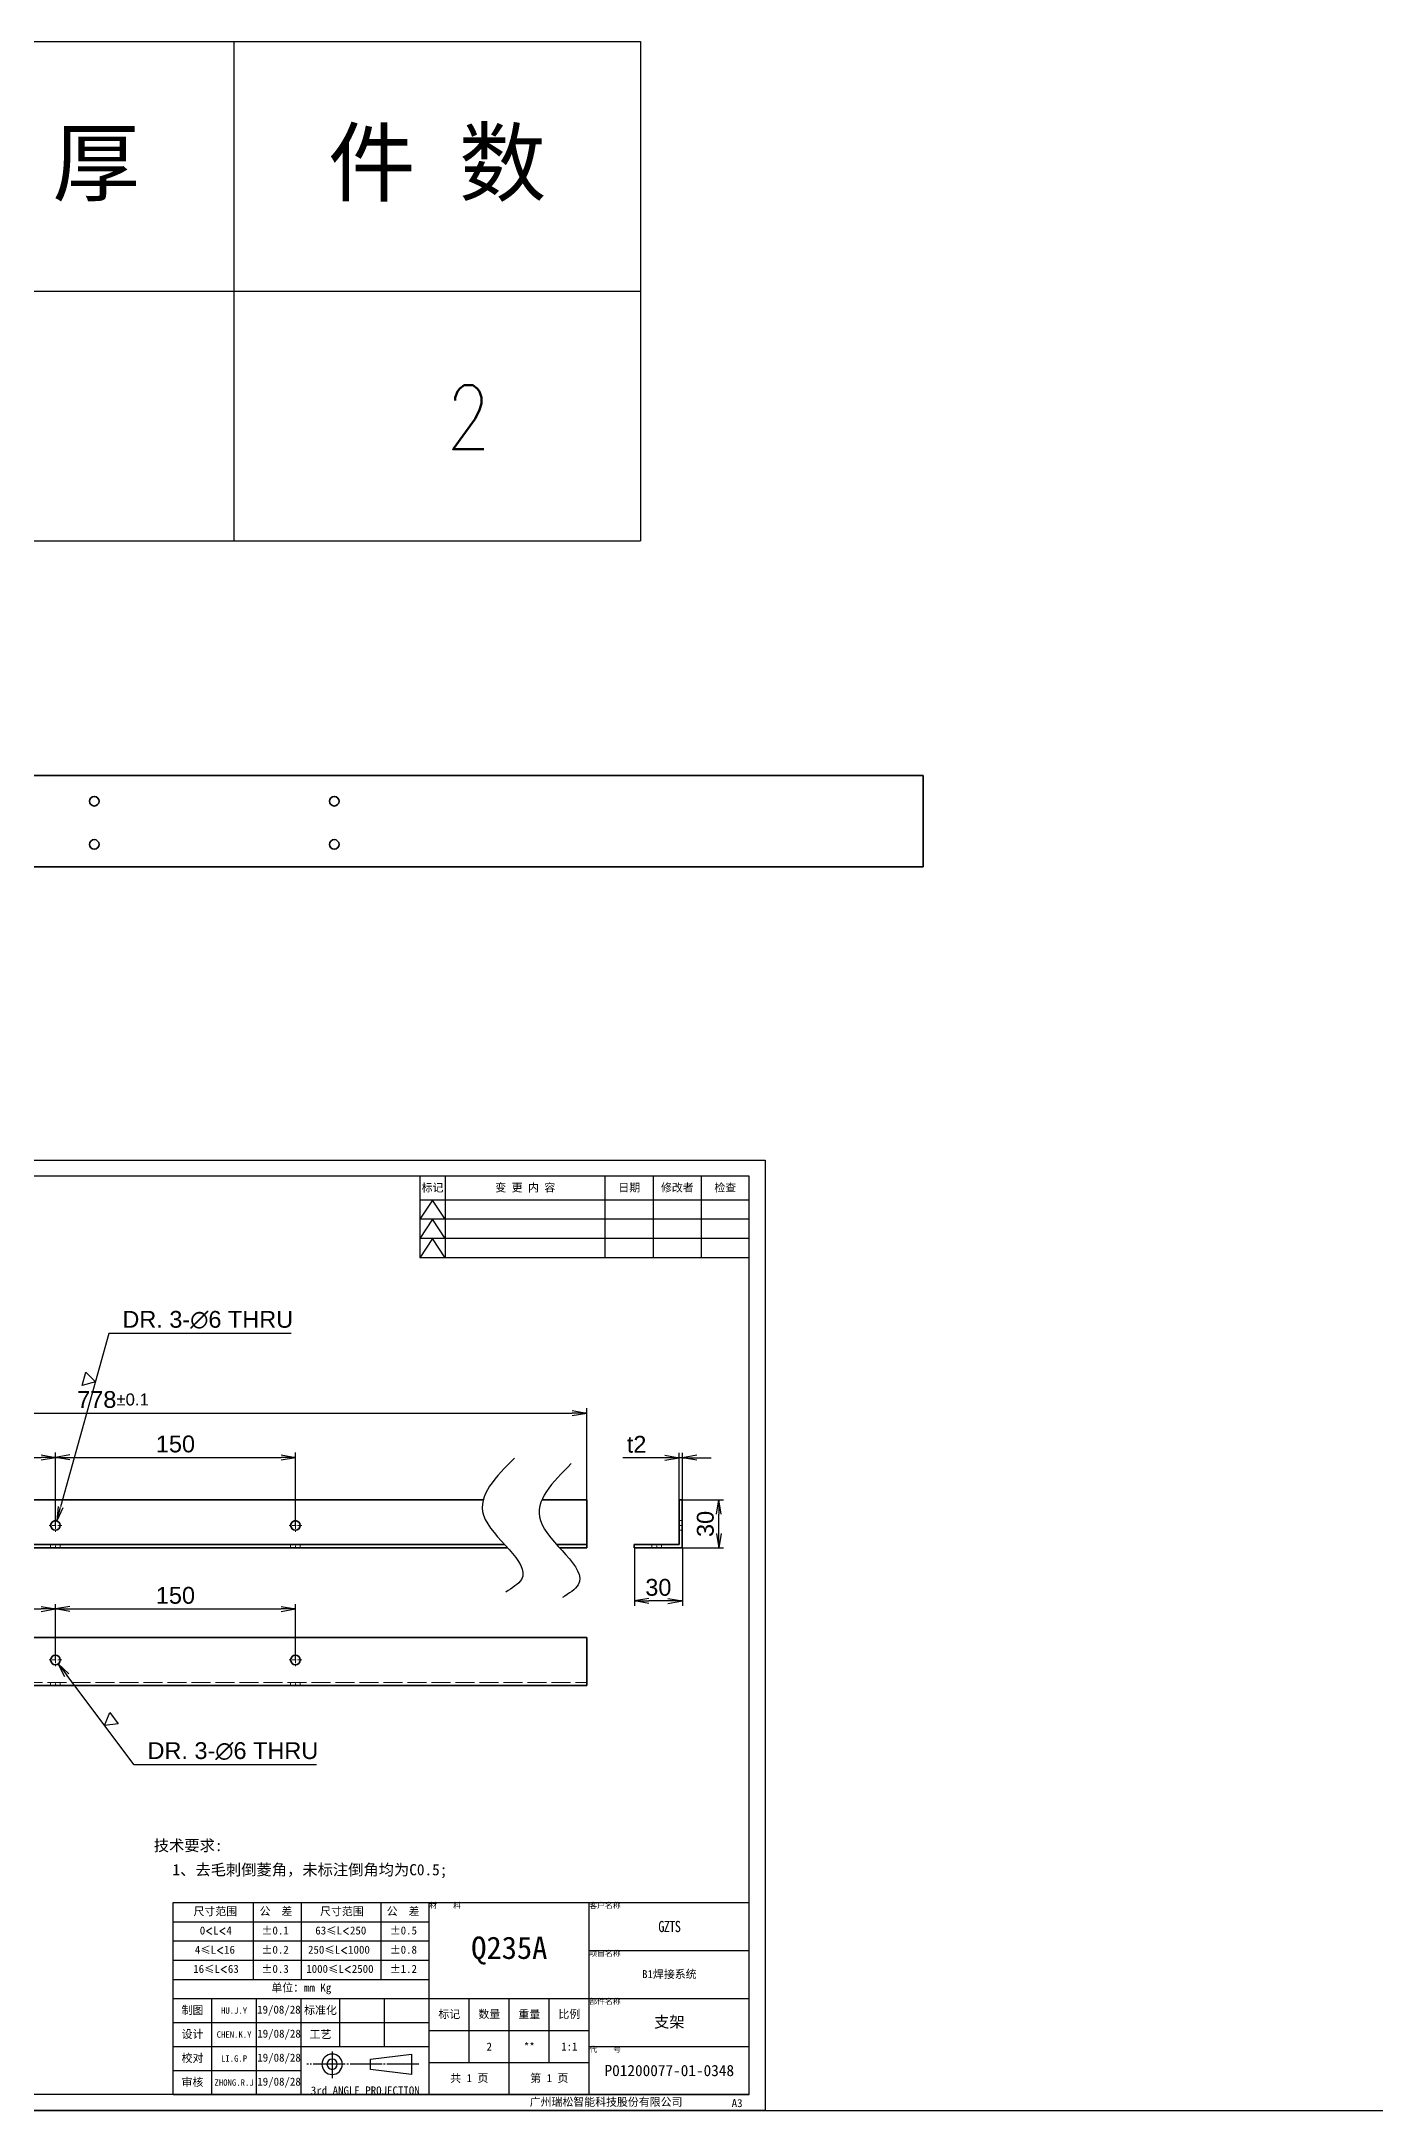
# Model space of a CAD drawing. Header units: millimetres. Extents: x -1727 to 307751, y -105919 to 6637.
# Drawn here: x 14597 to 15431, y -21091 to -19798 of the extents above; entities that cross this region are included whole.
import ezdxf
from ezdxf.enums import TextEntityAlignment as Align

# ---------------------------------------------------------------- set-up
doc = ezdxf.new("R2010")
doc.units = ezdxf.units.MM
for name, pattern in [('CENTER-HOKUTO', [23, 20, -1, 1, -1]), ('DASHDOT', [18.5, 12, -3, 0.5, -3]), ('DASHED', [15, 12, -3]), ('HIDDEN-HOKUTO', [3.8, 2.5, -1.3])]:
    doc.linetypes.add(name, pattern=pattern)
doc.layers.add('A3', color=7, linetype='Continuous', plot=False)
for name, color, linetype in [('AM_7', 2, 'CENTER-HOKUTO'), ('AM_HID', 1, 'HIDDEN-HOKUTO'), ('AM_VIS', 7, 'Continuous'), ('TITLE_FRAME', 7, 'Continuous'), ('WORD_DIM', 253, 'Continuous')]:
    doc.layers.add(name, color=color, linetype=linetype)
doc.layers.add('SOLID LINE', color=7, linetype='Continuous', lineweight=30)
doc.styles.add('DIM', font='txt.shx', dxfattribs={"width": 0.8, "bigfont": 'bigfont.shx'})
doc.styles.get("Standard").update_dxf_attribs({"font": 'arial.ttf'})
doc.dimstyles.new('RS-1-3', dxfattribs={"dimscale": 3, "dimtxt": 3.5, "dimasz": 3, "dimexe": 1, "dimexo": 0, "dimgap": 1, "dimtad": 3, "dimdsep": 46, "dimtxsty": 'Standard', "dimblk1": 'OPEN', "dimblk2": 'OPEN', "dimsah": 1, "dimcen": 0, "dimclrd": 256, "dimclre": 256, "dimclrt": 3, "dimadec": 0, "dimazin": 0, "dimtfac": 1, "dimtmove": 0, "dimatfit": 3, "dimfxl": 0, "dimtolj": 1, "dimtzin": 0, "dimarcsym": 0})

# ---------------------------------------------------------------- blocks, each defined once
blk = doc.blocks.new('_OPEN')
at = {"color": 0}
for p, q in [((-1, 0.17), (0, 0)), ((-1, -0.17), (0, 0)), ((0, 0), (-1, 0))]:
    blk.add_line(p, q, dxfattribs=at)
blk = doc.blocks.new('*D708')
at = {"layer": 'DEFPOINTS', "color": 0, "linetype": 'Continuous', "ltscale": 5, "transparency": 16777216}
for p in [(14605.5, -20682.4), (14455.5, -20725), (14605.5, -20725)]:
    blk.add_point(p, dxfattribs=at)
at = {"layer": 'WORD_DIM', "linetype": 'Continuous', "lineweight": -2, "ltscale": 5, "transparency": 16777216}
for p, q in [((14455.5, -20725), (14455.5, -20679.4)), ((14464.5, -20682.4), (14596.5, -20682.4)), ((14605.5, -20725), (14605.5, -20679.4))]:
    blk.add_line(p, q, dxfattribs=at)
at = {"layer": 'WORD_DIM', "linetype": 'Continuous', "lineweight": -2, "ltscale": 5, "transparency": 16777216, "xscale": 9, "yscale": 9, "zscale": 9, "rotation": 180}
blk.add_blockref('_OPEN', (14455.5, -20682.4), dxfattribs=at)
at = {"layer": 'WORD_DIM', "linetype": 'Continuous', "lineweight": -2, "ltscale": 5, "transparency": 16777216, "xscale": 9, "yscale": 9, "zscale": 9}
blk.add_blockref('_OPEN', (14605.5, -20682.4), dxfattribs=at)
at = {"layer": 'WORD_DIM', "color": 3, "linetype": 'Continuous', "ltscale": 5, "transparency": 16777216, "insert": (14530.5, -20674.1), "char_height": 10.5, "attachment_point": 5}
blk.add_mtext('\\A1;150', dxfattribs=at)
blk = doc.blocks.new('*D709')
at = {"layer": 'DEFPOINTS', "color": 0, "linetype": 'Continuous', "ltscale": 5, "transparency": 16777216}
for p in [(14755.5, -20682.4), (14605.5, -20725), (14755.5, -20725)]:
    blk.add_point(p, dxfattribs=at)
at = {"layer": 'WORD_DIM', "linetype": 'Continuous', "lineweight": -2, "ltscale": 5, "transparency": 16777216}
for p, q in [((14605.5, -20725), (14605.5, -20679.4)), ((14614.5, -20682.4), (14746.5, -20682.4)), ((14755.5, -20725), (14755.5, -20679.4))]:
    blk.add_line(p, q, dxfattribs=at)
at = {"layer": 'WORD_DIM', "linetype": 'Continuous', "lineweight": -2, "ltscale": 5, "transparency": 16777216, "xscale": 9, "yscale": 9, "zscale": 9, "rotation": 180}
blk.add_blockref('_OPEN', (14605.5, -20682.4), dxfattribs=at)
at = {"layer": 'WORD_DIM', "linetype": 'Continuous', "lineweight": -2, "ltscale": 5, "transparency": 16777216, "xscale": 9, "yscale": 9, "zscale": 9}
blk.add_blockref('_OPEN', (14755.5, -20682.4), dxfattribs=at)
at = {"layer": 'WORD_DIM', "color": 3, "linetype": 'Continuous', "ltscale": 5, "transparency": 16777216, "insert": (14680.5, -20674.1), "char_height": 10.5, "attachment_point": 5}
blk.add_mtext('\\A1;150', dxfattribs=at)
blk = doc.blocks.new('*D711')
at = {"layer": 'DEFPOINTS', "color": 0, "linetype": 'Continuous', "ltscale": 5, "transparency": 16777216}
for p in [(14937.5, -20654.7), (14345.5, -20709), (14937.5, -20709)]:
    blk.add_point(p, dxfattribs=at)
at = {"layer": 'WORD_DIM', "linetype": 'Continuous', "lineweight": -2, "ltscale": 5, "transparency": 16777216}
for p, q in [((14345.5, -20709), (14345.5, -20651.7)), ((14354.5, -20654.7), (14928.5, -20654.7)), ((14937.5, -20709), (14937.5, -20651.7))]:
    blk.add_line(p, q, dxfattribs=at)
at = {"layer": 'WORD_DIM', "linetype": 'Continuous', "lineweight": -2, "ltscale": 5, "transparency": 16777216, "xscale": 9, "yscale": 9, "zscale": 9, "rotation": 180}
blk.add_blockref('_OPEN', (14345.5, -20654.7), dxfattribs=at)
at = {"layer": 'WORD_DIM', "linetype": 'Continuous', "lineweight": -2, "ltscale": 5, "transparency": 16777216, "xscale": 9, "yscale": 9, "zscale": 9}
blk.add_blockref('_OPEN', (14937.5, -20654.7), dxfattribs=at)
at = {"layer": 'WORD_DIM', "color": 3, "linetype": 'Continuous', "ltscale": 5, "transparency": 16777216, "insert": (14641.5, -20646.3), "char_height": 10.5, "attachment_point": 5}
blk.add_mtext('\\A1;778{\\H0.715x;%%P0.1}', dxfattribs=at)
blk = doc.blocks.new('*D713')
at = {"layer": 'DEFPOINTS', "color": 0, "linetype": 'Continuous', "ltscale": 5, "transparency": 16777216}
for p in [(14605.5, -20777.1), (14455.5, -20809), (14605.5, -20809)]:
    blk.add_point(p, dxfattribs=at)
at = {"layer": 'WORD_DIM', "linetype": 'Continuous', "lineweight": -2, "ltscale": 5, "transparency": 16777216}
for p, q in [((14455.5, -20809), (14455.5, -20774.1)), ((14464.5, -20777.1), (14596.5, -20777.1)), ((14605.5, -20809), (14605.5, -20774.1))]:
    blk.add_line(p, q, dxfattribs=at)
at = {"layer": 'WORD_DIM', "linetype": 'Continuous', "lineweight": -2, "ltscale": 5, "transparency": 16777216, "xscale": 9, "yscale": 9, "zscale": 9, "rotation": 180}
blk.add_blockref('_OPEN', (14455.5, -20777.1), dxfattribs=at)
at = {"layer": 'WORD_DIM', "linetype": 'Continuous', "lineweight": -2, "ltscale": 5, "transparency": 16777216, "xscale": 9, "yscale": 9, "zscale": 9}
blk.add_blockref('_OPEN', (14605.5, -20777.1), dxfattribs=at)
at = {"layer": 'WORD_DIM', "color": 3, "linetype": 'Continuous', "ltscale": 5, "transparency": 16777216, "insert": (14530.5, -20768.7), "char_height": 10.5, "attachment_point": 5}
blk.add_mtext('\\A1;150', dxfattribs=at)
blk = doc.blocks.new('*D714')
at = {"layer": 'DEFPOINTS', "color": 0, "linetype": 'Continuous', "ltscale": 5, "transparency": 16777216}
for p in [(14755.5, -20777.1), (14605.5, -20809), (14755.5, -20809)]:
    blk.add_point(p, dxfattribs=at)
at = {"layer": 'WORD_DIM', "linetype": 'Continuous', "lineweight": -2, "ltscale": 5, "transparency": 16777216}
for p, q in [((14605.5, -20809), (14605.5, -20774.1)), ((14614.5, -20777.1), (14746.5, -20777.1)), ((14755.5, -20809), (14755.5, -20774.1))]:
    blk.add_line(p, q, dxfattribs=at)
at = {"layer": 'WORD_DIM', "linetype": 'Continuous', "lineweight": -2, "ltscale": 5, "transparency": 16777216, "xscale": 9, "yscale": 9, "zscale": 9, "rotation": 180}
blk.add_blockref('_OPEN', (14605.5, -20777.1), dxfattribs=at)
at = {"layer": 'WORD_DIM', "linetype": 'Continuous', "lineweight": -2, "ltscale": 5, "transparency": 16777216, "xscale": 9, "yscale": 9, "zscale": 9}
blk.add_blockref('_OPEN', (14755.5, -20777.1), dxfattribs=at)
at = {"layer": 'WORD_DIM', "color": 3, "linetype": 'Continuous', "ltscale": 5, "transparency": 16777216, "insert": (14680.5, -20768.7), "char_height": 10.5, "attachment_point": 5}
blk.add_mtext('\\A1;150', dxfattribs=at)
blk = doc.blocks.new('*D716')
at = {"layer": 'DEFPOINTS', "color": 0, "linetype": 'Continuous', "ltscale": 5, "transparency": 16777216}
for p in [(14606.3, -20722.1), (14604.7, -20727.8)]:
    blk.add_point(p, dxfattribs=at)
at = {"layer": 'WORD_DIM', "linetype": 'Continuous', "lineweight": -2, "ltscale": 5, "transparency": 16777216}
for p, q in [((14638.9, -20605.1), (14608.7, -20713.4)), ((14752.9, -20605.1), (14638.9, -20605.1))]:
    blk.add_line(p, q, dxfattribs=at)
at = {"layer": 'WORD_DIM', "linetype": 'Continuous', "lineweight": -2, "ltscale": 5, "transparency": 16777216, "xscale": 9, "yscale": 9, "zscale": 9, "rotation": 254.4346140320299}
blk.add_blockref('_OPEN', (14606.3, -20722.1), dxfattribs=at)
at = {"layer": 'WORD_DIM', "color": 3, "linetype": 'Continuous', "ltscale": 5, "transparency": 16777216, "insert": (14700.7, -20596.5), "char_height": 10.5, "attachment_point": 5}
blk.add_mtext('\\A1;DR. 3-∅6 THRU', dxfattribs=at)
blk = doc.blocks.new('shiage1')
at = {"layer": 'WORD_DIM', "color": 3, "linetype": 'Continuous'}
for p, q in [((0, 0), (-1.44, 2.5)), ((-1.44, 2.5), (1.44, 2.5)), ((1.44, 2.5), (0, 0))]:
    blk.add_line(p, q, dxfattribs=at)
blk = doc.blocks.new('*D717')
at = {"layer": 'DEFPOINTS', "color": 0, "linetype": 'Continuous', "ltscale": 5, "transparency": 16777216}
for p in [(14603.7, -20806.6), (14607.3, -20811.4)]:
    blk.add_point(p, dxfattribs=at)
at = {"layer": 'WORD_DIM', "linetype": 'Continuous', "lineweight": -2, "ltscale": 5, "transparency": 16777216}
for p, q in [((14654.6, -20874.6), (14612.7, -20818.6)), ((14768.6, -20874.6), (14654.6, -20874.6))]:
    blk.add_line(p, q, dxfattribs=at)
at = {"layer": 'WORD_DIM', "linetype": 'Continuous', "lineweight": -2, "ltscale": 5, "transparency": 16777216, "xscale": 9, "yscale": 9, "zscale": 9, "rotation": 126.8044345002}
blk.add_blockref('_OPEN', (14607.3, -20811.4), dxfattribs=at)
at = {"layer": 'WORD_DIM', "color": 3, "linetype": 'Continuous', "ltscale": 5, "transparency": 16777216, "insert": (14716.4, -20866), "char_height": 10.5, "attachment_point": 5}
blk.add_mtext('\\A1;DR. 3-∅6 THRU', dxfattribs=at)
blk = doc.blocks.new('*D689')
at = {"layer": 'DEFPOINTS', "color": 0, "linetype": 'Continuous', "ltscale": 5, "transparency": 16777216}
for p in [(14967.3, -20739), (14997.3, -20739), (14967.3, -20772.1)]:
    blk.add_point(p, dxfattribs=at)
at = {"layer": 'WORD_DIM', "linetype": 'Continuous', "lineweight": -2, "ltscale": 5, "transparency": 16777216}
for p, q in [((14967.3, -20739), (14967.3, -20775.1)), ((14997.3, -20739), (14997.3, -20775.1)), ((14988.3, -20772.1), (14976.3, -20772.1))]:
    blk.add_line(p, q, dxfattribs=at)
at = {"layer": 'WORD_DIM', "linetype": 'Continuous', "lineweight": -2, "ltscale": 5, "transparency": 16777216, "xscale": 9, "yscale": 9, "zscale": 9, "rotation": 180}
blk.add_blockref('_OPEN', (14967.3, -20772.1), dxfattribs=at)
at = {"layer": 'WORD_DIM', "linetype": 'Continuous', "lineweight": -2, "ltscale": 5, "transparency": 16777216, "xscale": 9, "yscale": 9, "zscale": 9}
blk.add_blockref('_OPEN', (14997.3, -20772.1), dxfattribs=at)
at = {"layer": 'WORD_DIM', "color": 3, "linetype": 'Continuous', "ltscale": 5, "transparency": 16777216, "insert": (14982.3, -20763.7), "char_height": 10.5, "attachment_point": 5}
blk.add_mtext('\\A1;30', dxfattribs=at)
blk = doc.blocks.new('*D690')
at = {"layer": 'DEFPOINTS', "color": 0, "linetype": 'Continuous', "ltscale": 5, "transparency": 16777216}
for p in [(14997.3, -20709), (15020.1, -20709), (14997.3, -20739)]:
    blk.add_point(p, dxfattribs=at)
at = {"layer": 'WORD_DIM', "linetype": 'Continuous', "lineweight": -2, "ltscale": 5, "transparency": 16777216}
for p, q in [((14997.3, -20709), (15023.1, -20709)), ((15020.1, -20730), (15020.1, -20718)), ((14997.3, -20739), (15023.1, -20739))]:
    blk.add_line(p, q, dxfattribs=at)
at = {"layer": 'WORD_DIM', "linetype": 'Continuous', "lineweight": -2, "ltscale": 5, "transparency": 16777216, "xscale": 9, "yscale": 9, "zscale": 9}
for p, rotation in [((15020.1, -20709), 90), ((15020.1, -20739), 270)]:
    blk.add_blockref('_OPEN', p, dxfattribs=dict(at, rotation=rotation))
at = {"layer": 'WORD_DIM', "color": 3, "linetype": 'Continuous', "ltscale": 5, "transparency": 16777216, "insert": (15011.7, -20724), "char_height": 10.5, "attachment_point": 5, "rotation": 90}
blk.add_mtext('\\A1;30', dxfattribs=at)
blk = doc.blocks.new('*D691')
at = {"layer": 'DEFPOINTS', "color": 0, "linetype": 'Continuous', "ltscale": 5, "transparency": 16777216}
for p in [(14995.3, -20682.6), (14995.3, -20709), (14997.3, -20709)]:
    blk.add_point(p, dxfattribs=at)
at = {"layer": 'WORD_DIM', "linetype": 'Continuous', "lineweight": -2, "ltscale": 5, "transparency": 16777216}
for p, q in [((14986.3, -20682.6), (14960.1, -20682.6)), ((14995.3, -20709), (14995.3, -20679.6)), ((14997.3, -20682.6), (14995.3, -20682.6)), ((14997.3, -20709), (14997.3, -20679.6)), ((15006.3, -20682.6), (15015.3, -20682.6))]:
    blk.add_line(p, q, dxfattribs=at)
at = {"layer": 'WORD_DIM', "linetype": 'Continuous', "lineweight": -2, "ltscale": 5, "transparency": 16777216, "xscale": 9, "yscale": 9, "zscale": 9}
blk.add_blockref('_OPEN', (14995.3, -20682.6), dxfattribs=at)
at = {"layer": 'WORD_DIM', "linetype": 'Continuous', "lineweight": -2, "ltscale": 5, "transparency": 16777216, "xscale": 9, "yscale": 9, "zscale": 9, "rotation": 180}
blk.add_blockref('_OPEN', (14997.3, -20682.6), dxfattribs=at)
at = {"layer": 'WORD_DIM', "color": 3, "linetype": 'Continuous', "ltscale": 5, "transparency": 16777216, "insert": (14968.7, -20674.3), "char_height": 10.5, "attachment_point": 5}
blk.add_mtext('\\A1;t2', dxfattribs=at)
blk = doc.blocks.new('*T16')
at = {"color": 0, "linetype": 'ByBlock', "lineweight": -2, "transparency": 16777216}
for p, q in [((0, 0), (127, 0)), ((0, 0), (0, -78)), ((63.5, 0), (63.5, -78)), ((127, 0), (127, -78)), ((0, -39), (127, -39)), ((0, -78), (127, -78))]:
    blk.add_line(p, q, dxfattribs=at)
at = {"color": 0, "transparency": 16777216, "char_height": 10, "width": 60.5, "attachment_point": 5}
for s, insert in [('{\\fSimSun|b0|i0|c134|p2;料 厚}', (31.75, -19.5)), ('{\\fSimSun|b0|i0|c134|p2;件 数}', (95.25, -19.5))]:
    blk.add_mtext(s, dxfattribs=dict(at, insert=insert))
blk = doc.blocks.new('拆图参数')
blk.add_blockref('*T16', (-63.5, 78))
at = {"style": 'DIM', "width": 0.8}
blk.add_attdef('6', text='', height=10, dxfattribs=at).set_placement((-37.13, 18.91), align=Align.MIDDLE_LEFT)
blk.add_attdef('1', text='', height=10, dxfattribs=at).set_placement((36.65, 19.27), align=Align.MIDDLE_CENTER)

msp = doc.modelspace()

# ---------------------------------------------------------------- linework, layer by layer
msp.add_line((-591.11251, -21090.61879), (40486.51144, -21090.61879))
at = {"layer": 'A3', "linetype": 'Continuous'}
msp.add_lwpolyline([(14209.14115, -20496.61888), (15049.14115, -20496.61888), (15049.14115, -21090.61888), (14209.14115, -21090.61888)], close=True, dxfattribs=at)
at = {"layer": 'AM_7', "linetype": 'DASHDOT', "lineweight": 13, "ltscale": 0.194995}
for p, q in [((14609.39206, -20724.95877), (14601.59225, -20724.95877)), ((14759.39206, -20724.95877), (14751.59225, -20724.95877)), ((14609.39206, -20809.01029), (14601.59225, -20809.01029)), ((14759.39206, -20809.01029), (14751.59225, -20809.01029))]:
    msp.add_line(p, q, dxfattribs=at)
at = {"layer": 'AM_7', "linetype": 'DASHDOT', "lineweight": 13, "ltscale": 0.195001}
for p, q in [((14605.49216, -20721.05875), (14605.49216, -20728.8588)), ((14755.49216, -20721.05875), (14755.49216, -20728.8588)), ((14605.49216, -20805.11026), (14605.49216, -20812.91031)), ((14755.49216, -20805.11026), (14755.49216, -20812.91031))]:
    msp.add_line(p, q, dxfattribs=at)
at = {"layer": 'AM_7', "linetype": 'DASHDOT', "lineweight": 13, "ltscale": 0.059998}
msp.add_line((14995.0541, -20724.95877), (14997.454, -20724.95877), dxfattribs=at)
at = {"layer": 'AM_7', "linetype": 'DASHDOT', "lineweight": 13, "ltscale": 0.060016}
for p, q in [((14605.49216, -20736.7587), (14605.49216, -20739.15934)), ((14755.49216, -20736.7587), (14755.49216, -20739.15934)), ((14981.25405, -20736.7587), (14981.25405, -20739.15934)), ((14605.49216, -20822.81021), (14605.49216, -20825.21085)), ((14755.49216, -20822.81021), (14755.49216, -20825.21085))]:
    msp.add_line(p, q, dxfattribs=at)
at = {"layer": 'AM_HID', "linetype": 'DASHED', "lineweight": 13, "ltscale": 0.05}
for p, q in [((14995.25405, -20721.95877), (14997.25405, -20721.95877)), ((14995.25405, -20721.95877), (14997.25405, -20721.95877)), ((14995.25405, -20721.95877), (14997.25405, -20721.95877)), ((14602.49216, -20736.95877), (14602.49216, -20738.95877)), ((14608.49216, -20736.95877), (14608.49216, -20738.95877)), ((14752.49216, -20736.95877), (14752.49216, -20738.95877)), ((14758.49216, -20736.95877), (14758.49216, -20738.95877)), ((14978.25405, -20736.95877), (14978.25405, -20738.95877)), ((14978.25405, -20736.95877), (14978.25405, -20738.95877)), ((14978.25405, -20736.95877), (14978.25405, -20738.95877)), ((14984.25405, -20736.95877), (14984.25405, -20738.95877)), ((14984.25405, -20736.95877), (14984.25405, -20738.95877)), ((14984.25405, -20736.95877), (14984.25405, -20738.95877)), ((14995.25405, -20727.95877), (14997.25405, -20727.95877)), ((14995.25405, -20727.95877), (14997.25405, -20727.95877)), ((14995.25405, -20727.95877), (14997.25405, -20727.95877)), ((14602.49216, -20823.01029), (14602.49216, -20825.01029)), ((14608.49216, -20823.01029), (14608.49216, -20825.01029)), ((14752.49216, -20823.01029), (14752.49216, -20825.01029)), ((14758.49216, -20823.01029), (14758.49216, -20825.01029))]:
    msp.add_line(p, q, dxfattribs=at)
at = {"layer": 'AM_HID', "linetype": 'DASHED', "lineweight": 13}
msp.add_line((14345.49216, -20823.01029), (14937.51559, -20823.01029), dxfattribs=at)
at = {"layer": 'AM_VIS', "lineweight": 35}
for p, q in [((14369.75569, -20256.37581), (15147.75569, -20256.37581)), ((15147.75569, -20313.37581), (15147.75569, -20256.37581)), ((14369.75569, -20313.37581), (15147.75569, -20313.37581)), ((14345.49216, -20708.95877), (14872.84124, -20708.95877)), ((14909.51358, -20708.95877), (14937.51559, -20708.95877)), ((14937.51559, -20736.95877), (14937.51559, -20708.95877)), ((14995.25405, -20736.95877), (14995.25405, -20708.95877)), ((14997.25405, -20708.95877), (14997.25405, -20738.95877)), ((14886.28343, -20736.95877), (14345.49216, -20736.95877)), ((14888.08791, -20738.95877), (14345.49216, -20738.95877)), ((14937.51559, -20736.95877), (14918.74656, -20736.95877)), ((14937.51559, -20738.95877), (14920.54494, -20738.95877)), ((14967.25405, -20736.95877), (14995.25405, -20736.95877)), ((14997.25405, -20738.95877), (14967.25405, -20738.95877)), ((14937.51559, -20795.01029), (14345.49216, -20795.01029)), ((14937.51559, -20825.01029), (14937.51559, -20795.01029)), ((14937.51559, -20825.01029), (14345.49216, -20825.01029))]:
    msp.add_line(p, q, dxfattribs=at)
at = {"layer": 'AM_VIS', "linetype": 'Continuous'}
for p, q in [((15039.14115, -20506.61888), (14259.14115, -20506.61888)), ((15039.14115, -21080.61888), (15039.14115, -20506.61888)), ((15039.14115, -21080.61888), (14259.14115, -21080.61888))]:
    msp.add_line(p, q, dxfattribs=at)
at = {"layer": 'AM_VIS', "lineweight": 35, "ltscale": 0.05}
for p, q in [((14995.25405, -20708.95877), (14997.25405, -20708.95877)), ((14937.51559, -20738.95877), (14937.51559, -20736.95877)), ((14967.25405, -20738.95877), (14967.25405, -20736.95877))]:
    msp.add_line(p, q, dxfattribs=at)
at = {"layer": 'AM_VIS', "lineweight": 35}
for centre in [(14629.75569, -20272.37581), (14779.75569, -20272.37581), (14629.75569, -20299.37581), (14779.75569, -20299.37581), (14605.49216, -20724.95877), (14755.49216, -20724.95877), (14605.49216, -20809.01029), (14755.49216, -20809.01029)]:
    msp.add_circle(centre, 3, dxfattribs=at)
at = {"layer": 'TITLE_FRAME', "linetype": 'Continuous'}
for p, q in [((14833.14115, -20506.61888), (14833.14115, -20557.61888)), ((14849.14115, -20506.61888), (14849.14115, -20557.61888)), ((14949.14115, -20557.61888), (14949.14115, -20506.61888)), ((14979.14115, -20506.61888), (14979.14115, -20557.61888)), ((15009.14115, -20506.61888), (15009.14115, -20557.61888)), ((15039.14115, -20557.61888), (15039.14115, -20506.61888)), ((15039.14115, -20521.61888), (14833.14115, -20521.61888)), ((14841.14115, -20521.61888), (14833.14115, -20533.61888)), ((15039.14115, -20533.61888), (14833.14115, -20533.61888)), ((14841.14115, -20533.61888), (14833.14115, -20545.61888)), ((14849.14115, -20533.61888), (14841.14115, -20521.61888)), ((14849.14115, -20545.61888), (14841.14115, -20533.61888)), ((15039.14115, -20545.61888), (14833.14115, -20545.61888)), ((14841.14115, -20545.61888), (14833.14115, -20557.61888)), ((14849.14115, -20557.61888), (14841.14115, -20545.61888)), ((15039.14115, -20557.61888), (14833.14115, -20557.61888)), ((14679.14115, -20960.61888), (15039.14115, -20960.61888)), ((14679.14115, -21080.61888), (14679.14115, -20960.61888)), ((14679.14115, -20972.61888), (14839.14115, -20972.61888)), ((14729.14115, -20960.61888), (14729.14115, -21008.61888)), ((14759.14115, -20960.61888), (14759.14115, -21008.61888)), ((14809.14115, -21008.61888), (14809.14115, -20960.61888)), ((14839.14115, -21080.61888), (14839.14115, -20960.61888)), ((14939.14115, -21080.61888), (14939.14115, -20960.61888)), ((15039.14115, -21080.61888), (15039.14115, -20960.61888)), ((14679.14115, -20984.61888), (14839.14115, -20984.61888)), ((14679.14115, -20996.61888), (14839.14115, -20996.61888)), ((14939.14115, -20990.61888), (15039.14115, -20990.61888)), ((14679.14115, -21008.61888), (14839.14115, -21008.61888)), ((14679.14115, -21020.61888), (15039.14115, -21020.61888)), ((14703.14115, -21080.61888), (14703.14115, -21020.61888)), ((14731.14115, -21080.61888), (14731.14115, -21020.61888)), ((14759.14115, -21080.61888), (14759.14115, -21020.61888)), ((14783.14115, -21050.61888), (14783.14115, -21020.61888)), ((14811.14115, -21050.61888), (14811.14115, -21020.61888)), ((14864.14115, -21060.61888), (14864.14115, -21020.61888)), ((14889.14115, -21080.61888), (14889.14115, -21020.61888)), ((14914.14115, -21060.61888), (14914.14115, -21020.61888)), ((14679.14115, -21035.61888), (14839.14115, -21035.61888)), ((14679.14115, -21050.61888), (14839.14115, -21050.61888)), ((14839.14115, -21040.61888), (14939.14115, -21040.61888)), ((14939.14115, -21050.61888), (15039.14115, -21050.61888)), ((14839.14115, -21060.61888), (14939.14115, -21060.61888)), ((14679.14115, -21065.61888), (14759.14115, -21065.61888)), ((14679.14115, -21080.61888), (15039.14115, -21080.61888)), ((14679.14115, -21080.61888), (15039.14115, -21080.61888))]:
    msp.add_line(p, q, dxfattribs=at)
at = {"layer": 'TITLE_FRAME', "color": 2, "linetype": 'CENTER-HOKUTO'}
for p, q in [((14832.62132, -21061.65404), (14762.60532, -21061.65404)), ((14778.41012, -21053.78204), (14778.41012, -21070.31964))]:
    msp.add_line(p, q, dxfattribs=at)
at = {"layer": 'TITLE_FRAME', "color": 3, "linetype": 'Continuous'}
for p, q in [((14802.41012, -21058.45404), (14828.01012, -21055.25404)), ((14802.41012, -21064.85404), (14802.41012, -21058.45404)), ((14828.01012, -21055.25404), (14828.01012, -21068.05404)), ((14828.01012, -21068.05404), (14802.41012, -21064.85404))]:
    msp.add_line(p, q, dxfattribs=at)
for radius in [6.4, 3.2]:
    msp.add_arc((14778.41012, -21061.65404), radius, 0, 359.98938268, dxfattribs=at)
at = {"layer": 'WORD_DIM', "linetype": 'Continuous', "ltscale": 5}
msp.add_line((14937.51559, -20738.95877), (14937.51559, -20738.95877), dxfattribs=at)
at = {"layer": 'WORD_DIM', "color": 3, "linetype": 'Continuous', "ltscale": 5}
for points in [[(14892.40362, -20682.89307), (14873.05545, -20718.54958), (14896.67603, -20758.64955), (14886.91348, -20766.62998)], [(14927.90661, -20686.26284), (14908.55844, -20721.91934), (14932.17902, -20762.01931), (14922.41647, -20769.99975)]]:
    msp.add_spline(points, degree=3, dxfattribs=at)

# ---------------------------------------------------------------- block references
ref = msp.add_blockref('拆图参数', (14717.03935, -20109.56487), dxfattribs=dict(xscale=4, yscale=4, zscale=4))
ref.add_attrib('1', '2', dxfattribs={"height": 40, "style": 'DIM', "width": 0.8}).set_placement((14863.62192, -20032.47843), align=Align.MIDDLE_CENTER)
at = {"layer": 'WORD_DIM', "color": 3, "linetype": 'Continuous', "ltscale": 5, "yscale": 3, "zscale": 3}
for p, xscale, rotation in [((14630.4806, -20635.25103), 2.999999999998421, 74.4346140319736), ((14636.07565, -20849.88549), 3.000000000004369, 306.8044345003393)]:
    msp.add_blockref('shiage1', p, dxfattribs=dict(at, xscale=xscale, rotation=rotation))

# ---------------------------------------------------------------- texts
at = {"layer": 'SOLID LINE', "ltscale": 0.5}
for s, insert, char_height, width, attachment_point in [('\\pt30;{\\fSimHei|b0|i0|c134|p2;\\C3;标记}', (14841.14115, -20514.11888), 5, 16, 5), ('\\pt30;{\\fSimHei|b0|i0|c134|p2;\\C3;变 更 内 容}', (14899.14115, -20514.11888), 5, 100, 5), ('\\pt30;{\\fSimHei|b0|i0|c134|p2;\\C3;日期}', (14964.14115, -20514.11888), 5, 30, 5), ('\\pt30;{\\fSimHei|b0|i0|c134|p2;\\C3;修改者}', (14994.14115, -20514.11888), 5, 30, 5), ('\\pt30;{\\fSimHei|b0|i0|c134|p2;\\C3;检查}', (15024.14115, -20514.11888), 5, 30, 5), ('\\pt42;{\\fSimHei|b0|i0|c134|p2;\\C3;技术要求:}', (14666.94193, -20921.42287), 7, 60.121052, 1), ('\\pt42;{\\fSimHei|b0|i0|c134|p2;\\C3;\\P1、去毛刺倒菱角，未标注倒角均为C0.5;}', (14678.64057, -20924.90529), 7, 223.1818704, 1), ('{\\fSimHei|b0|i0|c134|p2;\\C3;材    料}', (14839.14115, -20960.61888), 3.5, 100, 1), ('\\pt21;{\\fSimHei|b0|i0|c134|p2;\\C3;客户名称}', (14939.14115, -20960.61888), 3.5, 100, 1), ('\\pt30;{\\fSimHei|b0|i0|c134|p2;\\C3;尺寸范围}', (14691.78107, -20963.561), 5, 90.6030377, 1), ('\\pt30;{\\fSimHei|b0|i0|c134|p2;\\C3;公  差}', (14733.08856, -20963.561), 5, 90.6030377, 1), ('\\pt30;{\\fSimHei|b0|i0|c134|p2;\\C3;尺寸范围}', (14770.87598, -20963.561), 5, 90.6030377, 1), ('\\pt30;{\\fSimHei|b0|i0|c134|p2;\\C3;公  差}', (14812.55327, -20963.561), 5, 90.6030377, 1), ('{\\fSimHei|b0|i0|c134|p2;\\W0.8;\\T0.9;\\C3;GZTS}', (14989.14115, -20975.61888), 7, 100, 5), ('\\pt30;{\\fSimHei|b0|i0|c134|p2;\\C3;0\\Fromans,bigfont|c134;\\H0.9583x;<\\fSimHei|b0|i0|c134|p2;\\H1.044x;L\\Fromans,bigfont|c134;\\H0.9583x;<\\fSimHei|b0|i0|c134|p2;\\H1.044x;4}', (14695.70221, -20975.561), 5, 90.6030377, 1), ('\\pt30;{\\fSimHei|b0|i0|c134|p2;\\C3;%%P0.1}', (14734.30583, -20975.561), 5, 90.6030377, 1), ('\\pt30;{\\fSimHei|b0|i0|c134|p2;\\C3;63\\H0.9583x;≤\\H1.044x;L\\Fromans,bigfont|c134;\\H0.9579x;<\\fSimHei|b0|i0|c134|p2;\\H1.044x;250}', (14767.90851, -20975.561), 5, 90.6030377, 1), ('\\pt30;{\\fSimHei|b0|i0|c134|p2;\\C3;%%P0.5}', (14814.44648, -20975.561), 5, 90.6030377, 1), ('\\pt84;{\\fSimHei|b0|i0|c134|p2;\\C3;Q235A}', (14889.14115, -20990.61888), 14, 100, 5), ('\\pt30;{\\fSimHei|b0|i0|c134|p2;\\C3;4\\H0.9583x;≤\\H1.043x;L\\Fromans,bigfont|c134;\\H0.9588x;<\\fSimHei|b0|i0|c134|p2;\\H1.043x;16}', (14692.63418, -20987.561), 5, 90.6030377, 1), ('\\pt30;{\\fSimHei|b0|i0|c134|p2;\\C3;%%P0.2}', (14734.30583, -20987.561), 5, 90.6030377, 1), ('\\pt30;{\\fSimHei|b0|i0|c134|p2;\\C3;%%P0.3}', (14734.30583, -20999.561), 5, 90.6030377, 1), ('\\pt30;{\\fSimHei|b0|i0|c134|p2;\\C3;250\\H0.9583x;≤\\H1.044x;L\\Fromans,bigfont|c134;\\H0.9579x;<\\fSimHei|b0|i0|c134|p2;\\H1.044x;1000}', (14763.34323, -20987.561), 5, 90.6030377, 1), ('\\pt30;{\\fSimHei|b0|i0|c134|p2;\\C3;%%P0.8}', (14814.44648, -20987.561), 5, 90.6030377, 1), ('\\pt30;{\\fSimHei|b0|i0|c134|p2;\\C3;%%P1.2}', (14814.44648, -20999.561), 5, 90.6030377, 1), ('\\pt21;{\\fSimHei|b0|i0|c134|p2;\\C3;项目名称}', (14939.14115, -20990.61888), 3.5, 100, 1), ('\\pt30;{\\fSimHei|b0|i0|c134|p2;\\C3;16\\H0.9583x;≤\\H1.044x;L\\Fromans,bigfont|c134;\\H0.9579x;<\\fSimHei|b0|i0|c134|p2;\\H1.044x;63}', (14691.60408, -20999.561), 5, 90.6030377, 1), ('\\pt30;{\\fSimHei|b0|i0|c134|p2;\\C3;单位：mm Kg}', (14759.14115, -21014.61888), 5, 160, 5), ('{\\fSimHei|b0|i0|c134|p2;\\C3;B1焊接系统}', (14989.14115, -21005.61888), 5, 100, 5), ('\\pt30;{\\fSimHei|b0|i0|c134|p2;\\C3;制图}', (14691.14115, -21028.11888), 5, 24, 5), ('\\pt240;{\\fSimHei|b0|i0|c134|p2;\\C3;19/08/28}', (14745.14115, -21028.11888), 5, 28, 5), ('\\pt30;{\\fSimHei|b0|i0|c134|p2;\\C3;标准化}', (14771.14115, -21028.11888), 5, 24, 5), ('\\pt21;{\\fSimHei|b0|i0|c134|p2;\\C3;部件名称}', (14939.14115, -21020.61888), 3.5, 100, 1), ('\\pt144;{\\fSimHei|b0|i0|c134|p2;\\H0.8x;\\C3;HU.J.Y}', (14717.14115, -21028.11888), 5, 28, 5), ('\\pt30;{\\fSimHei|b0|i0|c134|p2;\\C3;标记}', (14851.64115, -21030.61888), 5, 25, 5), ('\\pt30;{\\fSimHei|b0|i0|c134|p2;\\C3;数量}', (14876.64115, -21030.61888), 5, 25, 5), ('\\pt30;{\\fSimHei|b0|i0|c134|p2;\\C3;重量}', (14901.64115, -21030.61888), 5, 25, 5), ('\\pt30;{\\fSimHei|b0|i0|c134|p2;\\C3;比例}', (14926.64115, -21030.61888), 5, 25, 5), ('{\\fSimHei|b0|i0|c134|p2;\\C3;支架}', (14989.14115, -21035.61888), 7, 100, 5), ('\\pt30;{\\fSimHei|b0|i0|c134|p2;\\C3;设计}', (14691.14115, -21043.11888), 5, 24, 5), ('\\pt1152;{\\fSimHei|b0|i0|c134|p2;\\H0.8x;\\C3;CHEN.K.Y}', (14717.14115, -21043.11888), 5, 28, 5), ('\\pt240;{\\fSimHei|b0|i0|c134|p2;\\C3;19/08/28}', (14745.24242, -21043.11888), 5, 27.7974572, 5), ('\\pt30;{\\fSimHei|b0|i0|c134|p2;\\C3;工艺}', (14771.14115, -21043.11888), 5, 24, 5), ('\\pt30;{\\fSimHei|b0|i0|c134|p2;\\C3;2}', (14876.64115, -21050.61888), 5, 25, 5), ('\\pt30;{\\fSimHei|b0|i0|c134|p2;\\C3;**}', (14901.64115, -21050.61888), 5, 25, 5), ('\\pt30;{\\fSimHei|b0|i0|c134|p2;\\C3;1:1}', (14926.64115, -21050.61888), 5, 25, 5), ('\\pt21;{\\fSimHei|b0|i0|c134|p2;\\C3;代    号}', (14939.14115, -21050.61888), 3.5, 100, 1), ('\\pt30;{\\fSimHei|b0|i0|c134|p2;\\C3;校对}', (14691.14115, -21058.11888), 5, 24, 5), ('\\pt144;{\\fSimHei|b0|i0|c134|p2;\\H0.8x;\\C3;LI.G.P}', (14717.14115, -21058.11888), 5, 28, 5), ('\\pt240;{\\fSimHei|b0|i0|c134|p2;\\C3;19/08/28}', (14745.24242, -21058.11888), 5, 27.7974572, 5), ('{\\fSimHei|b0|i0|c134|p2;\\C3;P01200077-01-0348}', (14989.14115, -21065.61888), 7, 100, 5), ('\\pt30;{\\fSimHei|b0|i0|c134|p2;\\C3;审核}', (14691.14115, -21073.11888), 5, 24, 5), ('\\pt144;{\\fSimHei|b0|i0|c134|p2;\\H0.8x;\\C3;ZHONG.R.J}', (14717.14115, -21073.11888), 5, 28, 5), ('\\pt240;{\\fSimHei|b0|i0|c134|p2;\\C3;19/08/28}', (14745.24242, -21073.11888), 5, 27.7974572, 5), ('{\\fSimHei|b0|i0|c134|p2;\\C3;3rd ANGLE PROJECTION}', (14799.14115, -21080.61888), 5, 80, 8), ('\\pt30;{\\fSimHei|b0|i0|c134|p2;\\C3;共 1 页}', (14864.14115, -21070.61888), 5, 50, 5), ('\\pt30;{\\fSimHei|b0|i0|c134|p2;\\C3;第 1 页}', (14914.14115, -21070.61888), 5, 50, 5), ('\\pt30;{\\fSimHei|b0|i0|c134|p2;\\C3;广州瑞松智能科技股份有限公司}', (14901.87838, -21082.68983), 5, 157.1236163, 1), ('\\pt30;{\\fSimHei|b0|i0|c134|p2;\\C3;A3}', (15028.11889, -21083.41369), 5, 157.1236163, 1)]:
    msp.add_mtext(s, dxfattribs=dict(at, insert=insert, char_height=char_height, width=width, attachment_point=attachment_point))
at = {"layer": 'SOLID LINE', "ltscale": 0.5, "insert": (14762.24584, -20999.561), "char_height": 5, "width": 90.6030377, "attachment_point": 1, "line_spacing_factor": 0.72}
msp.add_mtext('\\pt30;{\\fSimHei|b0|i0|c134|p2;\\C3;1000\\H0.9583x;≤\\H1.044x;L\\Fromans,bigfont|c134;\\H0.9579x;<\\fSimHei|b0|i0|c134|p2;\\H1.044x;2500}', dxfattribs=at)

# ---------------------------------------------------------------- dimensions: what is measured, and where the dimension line sits
at = {"layer": 'WORD_DIM', "color": 3, "linetype": 'Continuous', "ltscale": 5}
dim = msp.add_diameter_dim_2p(p1=(14604.68714, -20727.84875), p2=(14606.29717, -20722.0688), text='DR. 3-<> THRU', dimstyle='RS-1-3', override={"dimtoh": 1, "dimtofl": 0}, dxfattribs=at)
dim.commit()
dim.dimension.update_dxf_attribs({"geometry": '*D716', "text_midpoint": (14700.67035, -20605.1321), "dimtype": 163})
dim = msp.add_linear_dim(base=(14937.51559, -20654.65277), p1=(14345.49216, -20708.95877), p2=(14937.51559, -20708.95877), text='778{\\H0.715x;%%P0.1}', dimstyle='RS-1-3', override={"dimdec": 1}, dxfattribs=at)
dim.commit()
dim.dimension.update_dxf_attribs({"geometry": '*D711', "text_midpoint": (14641.50388, -20646.29175)})
for base, p1, p2, override, picture, middle in [((14605.49216, -20682.43471), (14455.49216, -20724.95877), (14605.49216, -20724.95877), {"dimtoh": 1, "dimtofl": 0, "dimtmove": 1}, '*D708', (14530.49216, -20674.07369)), ((14755.49216, -20682.43471), (14605.49216, -20724.95877), (14755.49216, -20724.95877), {"dimtoh": 1, "dimtofl": 0, "dimtmove": 1}, '*D709', (14680.49216, -20674.07369)), ((14605.49216, -20777.09148), (14455.49222, -20809.01029), (14605.49216, -20809.01029), {"dimtmove": 1}, '*D713', (14530.49219, -20768.73046)), ((14755.49216, -20777.09148), (14605.49216, -20809.01029), (14755.49216, -20809.01029), {"dimtmove": 1}, '*D714', (14680.49216, -20768.73046))]:
    dim = msp.add_linear_dim(base=base, p1=p1, p2=p2, dimstyle='RS-1-3', override=override, dxfattribs=at)
    dim.commit()
    dim.dimension.update_dxf_attribs({"geometry": picture, "text_midpoint": middle})
dim = msp.add_linear_dim(base=(14995.25405, -20682.60283), p1=(14997.25405, -20708.95877), p2=(14995.25405, -20708.95877), text='t<>', dimstyle='RS-1-3', dxfattribs=at)
dim.commit()
dim.dimension.update_dxf_attribs({"geometry": '*D691', "text_midpoint": (14968.65309, -20674.28121)})
dim = msp.add_linear_dim(base=(15020.06105, -20708.95877), p1=(14997.25405, -20738.95877), p2=(14997.25405, -20708.95877), angle=90, dimstyle='RS-1-3', dxfattribs=at)
dim.commit()
dim.dimension.update_dxf_attribs({"geometry": '*D690', "text_midpoint": (15020.06105, -20723.95877), "dimtype": 160})
dim = msp.add_linear_dim(base=(14967.25405, -20772.09511), p1=(14997.25405, -20738.95877), p2=(14967.25405, -20738.95877), dimstyle='RS-1-3', dxfattribs=at)
dim.commit()
dim.dimension.update_dxf_attribs({"geometry": '*D689', "text_midpoint": (14982.25405, -20763.73051)})
at = {"layer": 'WORD_DIM', "linetype": 'Continuous', "ltscale": 5}
dim = msp.add_diameter_dim_2p(p1=(14603.6949, -20806.60823), p2=(14607.28941, -20811.41234), text='DR. 3-<> THRU', dimstyle='RS-1-3', override={"dimtoh": 1, "dimtofl": 0}, dxfattribs=at)
dim.commit()
dim.dimension.update_dxf_attribs({"geometry": '*D717', "text_midpoint": (14716.38853, -20874.62818), "dimtype": 163})

doc.saveas('drawing.dxf')
